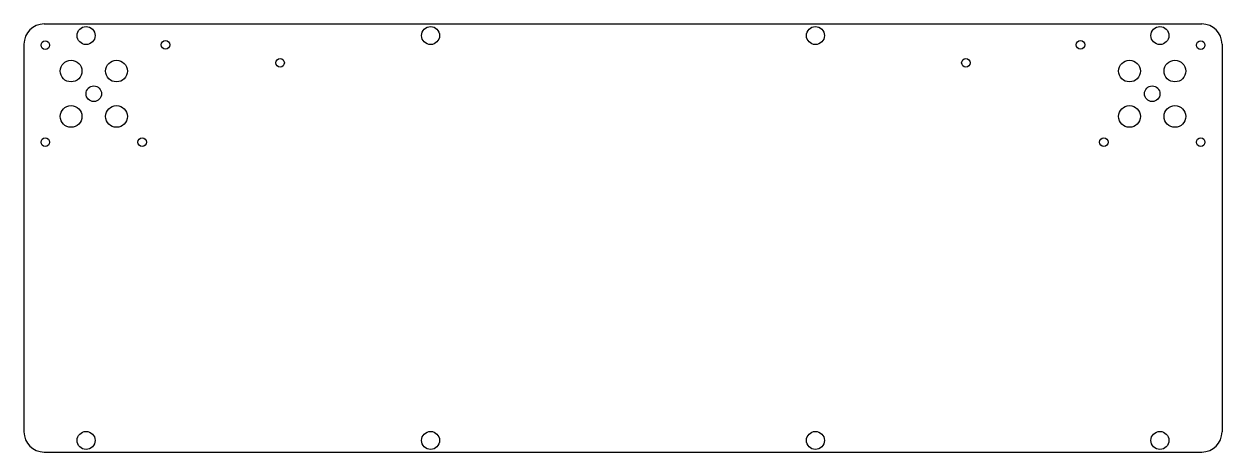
# Model space of a CAD drawing. Header units: millimetres. Extents: x -4 to 233, y -4 to 80.
import ezdxf

# ---------------------------------------------------------------- set-up
doc = ezdxf.new("R2010")
doc.units = ezdxf.units.MM

msp = doc.modelspace()

# ---------------------------------------------------------------- linework, layer by layer
for p, q in [((-0.3, 80.5), (228.9, 80.5)), ((-4.3, 76.5), (-4.3, -0.3)), ((232.9, 76.5), (232.9, -0.3)), ((-0.3, -4.3), (228.9, -4.3))]:
    msp.add_line(p, q)
for centre, radius in [((8, 78.2), 1.775), ((76.2, 78.2), 1.775), ((152.4, 78.2), 1.775), ((220.6, 78.2), 1.775), ((-0.075, 76.275), 0.85), ((23.725, 76.375), 0.85), ((204.875, 76.375), 0.85), ((228.675, 76.275), 0.85), ((46.4, 72.8), 0.85), ((182.2, 72.8), 0.85), ((5.025, 71.175), 2.15), ((14.025, 71.175), 2.15), ((214.575, 71.175), 2.15), ((223.575, 71.175), 2.15), ((9.525, 66.675), 1.54), ((219.075, 66.675), 1.54), ((5.025, 62.175), 2.15), ((14.025, 62.175), 2.15), ((214.575, 62.175), 2.15), ((223.575, 62.175), 2.15), ((-0.075, 57.075), 0.85), ((19.125, 57.075), 0.85), ((209.475, 57.075), 0.85), ((228.675, 57.075), 0.85), ((8, -2), 1.775), ((76.2, -2), 1.775), ((152.4, -2), 1.775), ((220.6, -2), 1.775)]:
    msp.add_circle(centre, radius)
for centre, start, end in [((-0.3, 76.5), 90, 180), ((228.9, 76.5), 0, 90), ((-0.3, -0.3), -180, -90), ((228.9, -0.3), 270, 360)]:
    msp.add_arc(centre, 4, start, end)

doc.saveas('drawing.dxf')
